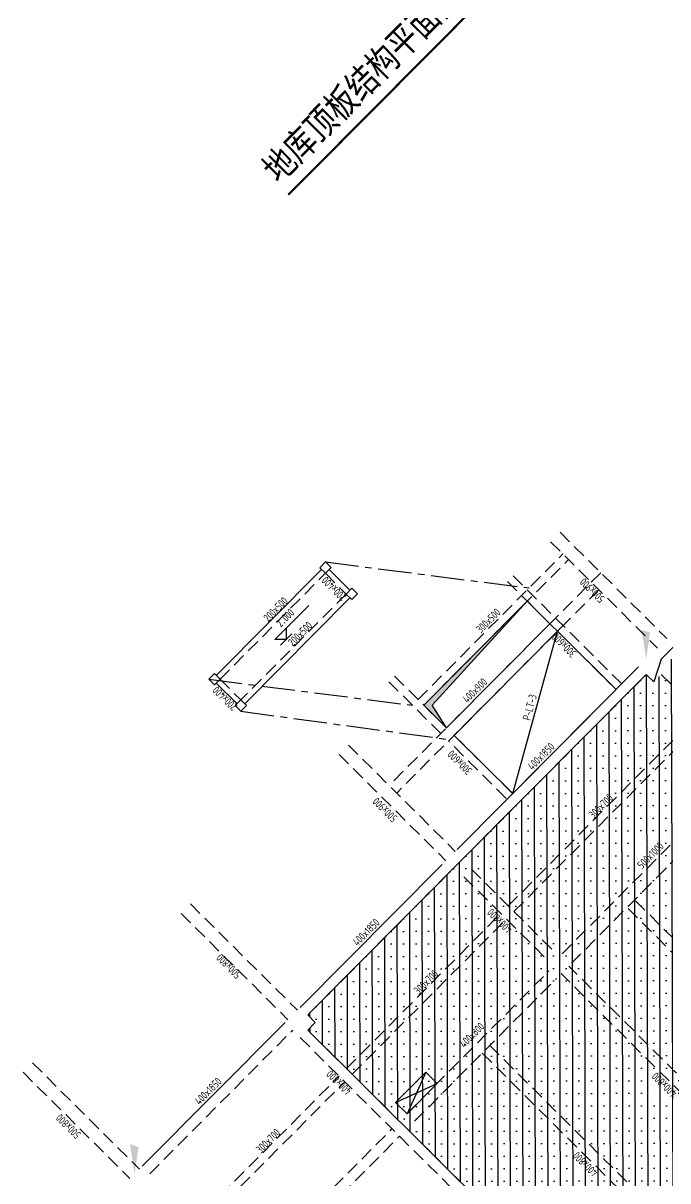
# Model space of a CAD drawing. Extents: x -10019161317 to 520012312, y -3104337261 to 7448155121.
# Drawn here: x 518794752 to 518818927, y 3499876381 to 3499919778 of the extents above; entities that cross this region are included whole.
import ezdxf
from ezdxf.enums import TextEntityAlignment as Align

# ---------------------------------------------------------------- set-up
doc = ezdxf.new("R2010")
doc.units = 0
doc.header["$LTSCALE"] = 1000
doc.header["$MEASUREMENT"] = 0
doc.linetypes.add('CENTER', pattern=[2, 1.25, -0.25, 0.25, -0.25])
doc.linetypes.add('DASHED', pattern=[0.75, 0.5, -0.25])
doc.layers.get('0').update_dxf_attribs({"linetype": 'CONTINUOUS'})
for name, color, linetype in [('__覆盖_S-plan-20-模板施工说明_TEN259BT_设计区$0$S_PLAN_TEXT', 7, 'CONTINUOUS'), ('__附着_A09-地下室平面_TEN25IWV_设计区$0$AD-LEVL-HIGH', 61, 'CONTINUOUS'), ('S_AXIS', 8, 'CENTER'), ('S_BEAM', 4, 'DASHED'), ('S_BEAM_SECD_TEXT_VERT', 211, 'CONTINUOUS'), ('S_COLU', 2, 'CONTINUOUS'), ('S_HOLE', 201, 'CONTINUOUS'), ('S_HOLE_HACH', 253, 'CONTINUOUS'), ('S_PLAN_TOPC', 7, 'CONTINUOUS')]:
    doc.layers.add(name, color=color, linetype=linetype)
doc.styles.add('__附着_A09-地下室平面_TEN25IWV_设计区$0$TH-STYLE1', font='Stfangso_0.ttf', dxfattribs={"width": 0.7})
doc.styles.add('TH-STYLE2', font='', dxfattribs={"width": 0.8})
doc.styles.add('样式 1', font='Tssdeng.shx', dxfattribs={"width": 0.7, "bigfont": 'Tssdchn.shx'})
doc.styles.get('TH-STYLE2').set_extended_font_data('STXihei')

# ---------------------------------------------------------------- blocks, each defined once
blk = doc.blocks.new('*U130')
for p, q in [((-200, 200), (200, 200)), ((0, 0), (-200, 200)), ((-200, 0), (200, 0)), ((200, 200), (0, 0)), ((200, 200), (1000, 200))]:
    blk.add_line(p, q)
at = {"style": '__附着_A09-地下室平面_TEN25IWV_设计区$0$TH-STYLE1', "width": 0.7}
blk.add_attdef('标高', (280, 334), '', height=250, dxfattribs=at)

msp = doc.modelspace()

# ---------------------------------------------------------------- hatches: boundary and pattern name
at = {"transparency": 33554585}
h = msp.add_hatch(dxfattribs=at)
h.set_pattern_fill('AR-HBONE', color=256, scale=400, style=0)
h.set_pattern_definition([(90.1573, (518774045.8, 3499953226.2), (-1604.387, 1595.6), [4800, -1600]), (180.1573, (518774041.4, 3499954826.2), (-1604.387, 1595.6), [4800, -1600])])
edge = h.paths.add_edge_path()
edge.add_line((518926254.3366, 3499890719.8027), (518925343.9392, 3499894058.7823))
edge.add_line((518925343.9392, 3499894058.7823), (518924105.0752, 3499896358.3784))
edge.add_line((518924105.0752, 3499896358.3784), (518922603.6995, 3499898212.0496))
edge.add_line((518922603.6995, 3499898212.0496), (518916911.281, 3499903873.2916))
edge.add_line((518916911.281, 3499903873.2916), (518917087.5716, 3499904050.5531))
edge.add_line((518917087.5716, 3499904050.5531), (518916591.2396, 3499904544.1668))
edge.add_line((518916591.2396, 3499904544.1668), (518916582.2525, 3499904535.1302))
edge.add_line((518916582.2525, 3499904535.1302), (518912348.8804, 3499909708.8961))
edge.add_line((518912348.8804, 3499909708.8961), (518912440.2221, 3499909800.7408))
edge.add_line((518912440.2221, 3499909800.7408), (518911943.89, 3499910294.3545))
edge.add_line((518911943.89, 3499910294.3545), (518911450.2763, 3499909798.0224))
edge.add_line((518911450.2763, 3499909798.0224), (518911468.0025, 3499909780.3934))
edge.add_line((518911468.0025, 3499909780.3934), (518900855.3077, 3499899109.2542))
edge.add_line((518900855.3077, 3499899109.2542), (518900837.5816, 3499899126.8833))
edge.add_line((518900837.5816, 3499899126.8833), (518897205.9911, 3499895475.2934))
edge.add_line((518897205.9911, 3499895475.2934), (518881217.0084, 3499911376.7063))
edge.add_line((518881217.0084, 3499911376.7063), (518867395.8323, 3499897479.4165))
edge.add_line((518867395.8323, 3499897479.4165), (518879165.9928, 3499885773.7198))
edge.add_line((518879165.9928, 3499885773.7198), (518879698.356, 3499885032.713))
edge.add_line((518879698.356, 3499885032.713), (518868063.1757, 3499873333.4575))
edge.add_line((518868063.1757, 3499873333.4575), (518867425.0359, 3499873968.1023))
edge.add_line((518867425.0359, 3499873968.1023), (518863194.0587, 3499869713.8249))
edge.add_line((518863194.0587, 3499869713.8249), (518863832.1979, 3499869079.1807))
edge.add_line((518863832.1979, 3499869079.1807), (518829702.3351, 3499834761.364))
edge.add_line((518829702.3351, 3499834761.364), (518829418.7137, 3499835043.4319))
edge.add_line((518829418.7137, 3499835043.4319), (518829207.1757, 3499834830.714))
edge.add_line((518829207.1757, 3499834830.714), (518821655.8336, 3499842340.6982))
edge.add_line((518821655.8336, 3499842340.6982), (518811113.6381, 3499831740.5299))
edge.add_line((518811113.6381, 3499831740.5299), (518817495.0645, 3499825393.9981))
edge.add_line((518817495.0645, 3499825393.9981), (518820104.1655, 3499828017.4675))
edge.add_line((518820104.1655, 3499828017.4675), (518815211.7492, 3499832883.0887))
edge.add_line((518815211.7492, 3499832883.0887), (518820324.1764, 3499838023.6703))
edge.add_line((518820324.1764, 3499838023.6703), (518833618.7855, 3499824801.8742))
edge.add_line((518833618.7855, 3499824801.8742), (518836862.5363, 3499828063.4885))
edge.add_line((518836862.5363, 3499828063.4885), (518834770.7631, 3499830143.8053))
edge.add_line((518834770.7631, 3499830143.8053), (518845912.3296, 3499841346.7289))
edge.add_line((518845912.3296, 3499841346.7289), (518865092.1069, 3499822271.9967))
edge.add_line((518865092.1069, 3499822271.9967), (518921682.8187, 3499878678.0165))
edge.add_arc((518912868.9209, 3499888912.7595), 13506.8412, 310.73418607, 367.68849726)
h.paths.add_polyline_path([(518887377.9936, 3499901617.8921), (518888911.8879, 3499903159.9309), (518890294.452, 3499901784.9388), (518888760.7107, 3499900242.7461)], flags=16)
at = {"layer": 'S_HOLE'}
h = msp.add_hatch(dxfattribs=at)
h.set_pattern_fill('SACNCR', color=256, scale=5000, style=0)
h.set_pattern_definition([(90.1573, (518826741.05, 3499831641.94), (-468.7482, -1.2868), []), (90.1573, (518826974.8, 3499831876.96), (-468.7482, -1.2868), [0, -468.75])])
h.paths.add_polyline_path([(518805424.7734, 3499882035.7082), (518819251.2109, 3499868285.0551), (518833319.1421, 3499882430.4639), (518833531.8686, 3499882218.9026), (518834977.5065, 3499883672.4997), (518829730.5454, 3499888890.7209), (518831352.4917, 3499890521.5974), (518830846.6389, 3499891024.6808), (518829189.9302, 3499892672.3182), (518828977.2166, 3499892883.8671), (518832326.6762, 3499896251.7677), (518831404.9047, 3499897168.4918), (518832321.6917, 3499898090.3144), (518832676.1455, 3499897737.6634), (518832958.1755, 3499898021.2462), (518827037.6425, 3499903909.3519), (518826826.1057, 3499903696.6505), (518826613.1209, 3499903908.3825), (518823158.981, 3499900435.3064), (518824258.2793, 3499899342.076), (518823128.8955, 3499898206.3913), (518822029.8504, 3499899299.3698), (518821818.3434, 3499899086.6889), (518821095.4219, 3499898360.4345), (518820199.9428, 3499897460.0462), (518819279.608, 3499896534.3298), (518818963.8958, 3499895649.3429), (518818399.8215, 3499895082.163), (518818116.2001, 3499895364.2346), (518811311.3822, 3499888521.9496), (518805423.2728, 3499882601.4205), (518805706.8899, 3499882319.3561)])
at = {"layer": 'S_HOLE_HACH'}
msp.add_hatch(color=256, dxfattribs=at).paths.add_polyline_path([(518810555.3679, 3499893434.259), (518810086.5664, 3499894210.7436), (518813653.8578, 3499898109.6914), (518809775.4589, 3499894209.8874)])

# ---------------------------------------------------------------- linework, layer by layer
at = {"layer": '__覆盖_S-plan-20-模板施工说明_TEN259BT_设计区$0$S_PLAN_TEXT'}
for points in [[(518818260.3662, 3499896935.4853), (518817938.206, 3499897042.9626), (518818114.6472, 3499895929.9179)], [(518799079.8878, 3499877649.3526), (518798757.7277, 3499877756.8298), (518798934.1688, 3499876643.7851)]]:
    msp.add_solid(points, dxfattribs=at)
at = {"layer": 'S_AXIS'}
for p, q in [((518806084.6945, 3499899579.3356), (518813723.1703, 3499898604.8658)), ((518801712.5296, 3499895183.0561), (518809351.0054, 3499894208.5863)), ((518802918.1651, 3499893984.3919), (518810627.5455, 3499892939.4059))]:
    msp.add_line(p, q, dxfattribs=at)
at = {"layer": 'S_BEAM'}
for p, q in [((518814884.1844, 3499900694.0462), (518818890.2892, 3499896709.8823)), ((518814531.6032, 3499900339.5233), (518818537.708, 3499896355.3594)), ((518809562.7691, 3499894421.5069), (518814992.5044, 3499899881.1439)), ((518809775.4841, 3499894209.9594), (518815205.2194, 3499899669.5965)), ((518802136.985, 3499895184.4523), (518806085.9466, 3499899155.161)), ((518806085.9466, 3499899155.161), (518806865.8743, 3499898379.5048)), ((518816408.6329, 3499899177.9469), (518808475.5263, 3499891201.1523)), ((518817197.9129, 3499895008.1486), (518813014.5767, 3499899168.58)), ((518816986.364, 3499894795.435), (518812803.0278, 3499898955.8665)), ((518806865.8542, 3499898379.5339), (518802917.0841, 3499894408.3954)), ((518816339.67, 3499898541.359), (518808759.1462, 3499890919.0889)), ((518802136.8661, 3499895184.3401), (518802916.7939, 3499894408.6839)), ((518810626.2724, 3499893363.7427), (518808676.4207, 3499895302.918)), ((518811311.3213, 3499888521.9287), (518818116.132, 3499895364.2183)), ((518818681.8218, 3499895365.7684), (518821766.1715, 3499892298.3123)), ((518810414.7237, 3499893151.029), (518808464.8718, 3499895090.2044)), ((518812942.7119, 3499886687.9188), (518820135.3659, 3499893920.1856)), ((518813155.4257, 3499886476.3702), (518820348.0797, 3499893708.6369)), ((518813072.4816, 3499890930.9316), (518810909.8915, 3499893081.6766)), ((518806951.0808, 3499892717.2518), (518810957.1856, 3499888733.0879)), ((518812860.9329, 3499890718.2179), (518810698.3428, 3499892868.9628)), ((518806598.4996, 3499892362.7289), (518810604.6044, 3499888378.565)), ((518814962.9086, 3499884890.3359), (518821767.7218, 3499891732.6258)), ((518815317.4331, 3499884537.7562), (518822122.2462, 3499891380.0462)), ((518805423.217, 3499882601.3945), (518810747.1915, 3499887954.6919)), ((518814291.4536, 3499884782.4261), (518811207.1028, 3499887849.8832)), ((518814291.4536, 3499884782.4261), (518811207.1028, 3499887849.8832)), ((518814573.5185, 3499885066.0445), (518811489.1678, 3499888133.5016)), ((518825514.6842, 3499879121.0167), (518817679.7269, 3499886913.0602)), ((518801027.7167, 3499886761.2655), (518805033.8215, 3499882777.1016)), ((518825232.6193, 3499878837.3983), (518817397.662, 3499886629.4418)), ((518800675.1355, 3499886406.7426), (518804681.2403, 3499882422.5787)), ((518806878.3174, 3499880590.1254), (518812660.647, 3499886404.3005)), ((518807091.0312, 3499880378.5767), (518812873.3607, 3499886192.7518)), ((518822975.7116, 3499876709.8721), (518815211.6599, 3499884431.3984)), ((518809145.7095, 3499878899.2879), (518814469.6849, 3499884252.5844)), ((518809429.3279, 3499878617.2229), (518814753.3032, 3499883970.5195)), ((518822693.6467, 3499876426.2538), (518814929.5949, 3499884147.78)), ((518822693.6467, 3499876426.2538), (518814929.5949, 3499884147.78)), ((518799499.8545, 3499876645.4078), (518804859.0873, 3499882034.1576)), ((518805142.7085, 3499881752.0899), (518816629.2514, 3499870328.4595)), ((518805424.7734, 3499882035.7082), (518808509.1239, 3499878968.2509)), ((518812249.9771, 3499881453.4066), (518820120.3867, 3499873626.1049)), ((518811967.9121, 3499881169.7882), (518819838.3218, 3499873342.4866)), ((518794751.7721, 3499880450.7569), (518798757.8769, 3499876466.593)), ((518795104.3533, 3499880805.2798), (518799110.4581, 3499876821.1159)), ((518801095.9861, 3499874775.9495), (518806596.252, 3499880306.5075)), ((518801308.6999, 3499874564.4008), (518806808.9658, 3499880094.9588)), ((518803222.3461, 3499872943.3022), (518808581.5796, 3499878332.0511)), ((518809147.2652, 3499878333.6048), (518816911.3163, 3499870612.0779)), ((518803505.9644, 3499872661.2372), (518808865.198, 3499878049.9862))]:
    msp.add_line(p, q, dxfattribs=at)
at = {"layer": 'S_BEAM', "linetype": 'ByBlock'}
for p, q in [((518801995.1746, 3499895325.4836), (518805944.1362, 3499899296.1922)), ((518806226.9782, 3499899296.971), (518807006.906, 3499898521.3148)), ((518807007.6744, 3499898238.5125), (518803058.9043, 3499894267.374)), ((518811027.7029, 3499888803.9936), (518817832.5136, 3499895646.2831)), ((518801995.8345, 3499895042.5301), (518802775.7623, 3499894266.8739)), ((518805139.5987, 3499882883.4594), (518810463.5732, 3499888236.7568)), ((518799216.2362, 3499876927.4728), (518804575.4689, 3499882316.2226))]:
    msp.add_line(p, q, dxfattribs=at)
at = {"layer": 'S_COLU'}
for points in [[(518806084.6945, 3499899579.3356), (518805873.1456, 3499899366.622), (518806085.8592, 3499899155.0731), (518806297.4081, 3499899367.7867)], [(518807077.4031, 3499898592.2475), (518806865.8542, 3499898379.5339), (518807078.5678, 3499898167.985), (518807290.1167, 3499898380.6986)], [(518801924.0889, 3499895395.7683), (518801712.5401, 3499895183.0548), (518801925.2537, 3499894971.5059), (518802136.8025, 3499895184.2195)], [(518802916.7976, 3499894408.6803), (518802705.2487, 3499894195.9667), (518802917.9623, 3499893984.4178), (518803129.5112, 3499894197.1314)]]:
    msp.add_lwpolyline(points, close=True, dxfattribs=at)
at = {"layer": 'S_HOLE'}
for p, q in [((518813107.9297, 3499890895.6777), (518814788.308, 3499896981.4562)), ((518814788.308, 3499896981.4562), (518814999.8569, 3499897194.1698)), ((518809848.5763, 3499880456.8502), (518809145.762, 3499878899.3407)), ((518808720.3498, 3499879322.3933), (518810273.9393, 3499880033.7313))]:
    msp.add_line(p, q, dxfattribs=at)
for points in [[(518813653.8589, 3499898109.6926), (518814504.6724, 3499897263.5479), (518810626.2724, 3499893363.7427), (518809775.4589, 3499894209.8874)], [(518810626.2724, 3499893363.7427), (518810086.5664, 3499894210.7436), (518813653.8589, 3499898109.6926), (518809775.4589, 3499894209.8874)], [(518814788.3096, 3499896981.4546), (518816986.364, 3499894795.435), (518813107.9297, 3499890895.6777), (518810909.8915, 3499893081.6766)], [(518809848.5763, 3499880456.8502), (518810273.9978, 3499880033.7581), (518809145.762, 3499878899.3105), (518808720.3405, 3499879322.4026)]]:
    msp.add_lwpolyline(points, close=True, dxfattribs=at)
for points in [[(518820199.9428, 3499897460.0462), (518818680.3302, 3499895931.4708), (518818399.8215, 3499895082.163), (518818116.2001, 3499895364.2346), (518811311.3822, 3499888521.9496), (518805423.2728, 3499882601.4205), (518805706.8899, 3499882319.3561), (518805424.8248, 3499882035.738)], [(518805424.7734, 3499882035.7082), (518819251.2109, 3499868285.0551)]]:
    msp.add_lwpolyline(points, dxfattribs=at)
at = {"layer": 'S_PLAN_TOPC', "const_width": 80}
msp.add_lwpolyline([(518804696.2591, 3499913344.4399), (518813312.6859, 3499922008.3075)], dxfattribs=at)

# ---------------------------------------------------------------- block references
at = {"layer": '__附着_A09-地下室平面_TEN25IWV_设计区$0$AD-LEVL-HIGH'}
ref = msp.add_blockref('*U130', (518804616.6454, 3499896679.6329), dxfattribs=dict(at, xscale=1.500000000000002, yscale=1.500000000000002, zscale=1.500000000000002, rotation=45.1573605501998))
ref.add_attrib('标高', '2.000', (518804418.534, 3499897118.5814), dxfattribs={"layer": '0', "height": 300, "rotation": 45.15737509, "style": '__附着_A09-地下室平面_TEN25IWV_设计区$0$TH-STYLE1', "width": 0.7})

# ---------------------------------------------------------------- texts
at = {"layer": 'S_BEAM_SECD_TEXT_VERT', "linetype": 'Continuous', "style": '样式 1', "width": 0.7}
for s, rotation, p in [('200x400', 135.15733161, (518806512.953, 3499898680.7783)), ('500x900', 135.15733929, (518816194.3777, 3499898620.1141)), ('200x500', 45.15733645, (518804324.867, 3499897699.5759)), ('300x500', 45.15733931, (518812301.7066, 3499897273.5625)), ('200x500', 45.15733645, (518805246.7377, 3499896782.8979)), ('300x600', 135.15733929, (518815141.0791, 3499896564.8751)), ('400x900', 45.15733931, (518811797.4201, 3499894656.9192)), ('200x400', 135.15733161, (518802422.8438, 3499894568.1446)), ('400x1850', 45.15733931, (518814279.1025, 3499892188.8585)), ('300x600', 135.15733929, (518811230.523, 3499892169.1654)), ('300x700', 45.15733931, (518816523.8573, 3499890319.8833)), ('500x900', 135.15733929, (518808423.5337, 3499890392.7156)), ('500x1000', 45.15733931, (518818381.5091, 3499888472.4031)), ('400x800', 135.15733929, (518812723.3978, 3499886229.7971)), ('400x1850', 45.15733931, (518807721.093, 3499885594.7315)), ('500x800', 135.15733929, (518802566.5118, 3499884533.692)), ('300x700', 45.15733931, (518809965.8478, 3499883725.7562)), ('400x800', 45.15733931, (518811687.7114, 3499881741.6457)), ('400x800', 135.15733929, (518806695.4424, 3499880168.6434)), ('400x1850', 45.15733931, (518801797.7296, 3499879638.7458)), ('400x800', 135.15733929, (518818899.5602, 3499880087.4624)), ('500x800', 135.15733929, (518796552.9229, 3499878528.7742)), ('300x700', 45.15733931, (518804042.4843, 3499877769.7705)), ('400x800', 135.15733929, (518815937.8785, 3499877109.4696))]:
    msp.add_text(s, height=300, rotation=rotation, dxfattribs=at).set_placement(p, align=Align.CENTER)
at = {"layer": 'S_HOLE', "style": '样式 1', "width": 0.7}
msp.add_text('P-LT-3', height=300, rotation=74.97279226, dxfattribs=at).set_placement((518813894.0394, 3499894091.8013), align=Align.CENTER)
at = {"layer": 'S_PLAN_TOPC', "style": 'TH-STYLE2', "width": 0.8}
msp.add_text('地库顶板结构平面图（三）', height=1000, rotation=45.15729297, dxfattribs=at).set_placement((518804550.4904, 3499913519.1481), align=Align.BOTTOM_LEFT)

doc.saveas('drawing.dxf')
